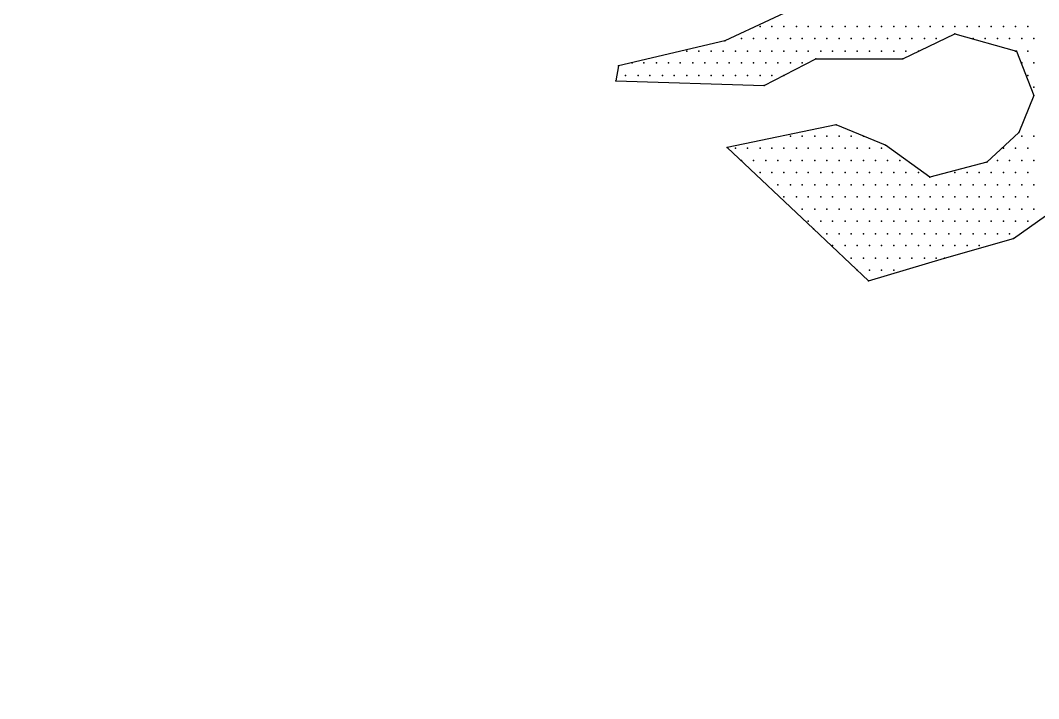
# Model space of a CAD drawing. Extents: x 180421 to 182279, y 668879 to 669787.
# Drawn here: x 180620.49 to 180629.52, y 669614.94 to 669620.96 of the extents above; entities that cross this region are included whole.
import ezdxf

# ---------------------------------------------------------------- set-up
doc = ezdxf.new("R2010")
doc.units = 0
doc.header["$LTSCALE"] = 2.5
doc.header["$MEASUREMENT"] = 0
doc.layers.get('0').update_dxf_attribs({"linetype": 'CONTINUOUS'})
doc.layers.add('KOTERET', color=1, linetype='CONTINUOUS')

# ---------------------------------------------------------------- blocks, each defined once
blk = doc.blocks.new('elipsa')
at = {"layer": 'KOTERET', "color": 1, "linetype": 'Continuous'}
blk.add_lwpolyline([(-8.7988, -18.4832, 0.049045), (1.6467, -19.2327, 0.072972), (16.9534, -16.5725, 0.125195), (26.7391, -11.2363, 0.103069), (32.0753, -3.7149, 0.035565), (32.4289, -2.1895, 0.105225), (32.1861, 2.3919, 0.105504), (27.4094, 9.6652, 0.107235), (19.9461, 14.405, 0.064474), (7.4632, 17.8464, 0.055181), (-3.6262, 18.1789, 0.081162), (-16.6527, 15.5029, 0.05669), (-24.9288, 11.217, 0.171614), (-30.9723, 4.1918, 0.076301), (-31.8855, 0.0748, 0.117637), (-30.4181, -6.2062, 0.130118), (-25.7153, -11.5424, 0.070334), (-16.0457, -16.6411, 0.047983), (-8.7988, -18.4832)], format="xyb", dxfattribs=at)
at = {"layer": 'KOTERET', "color": 2, "linetype": 'Continuous'}
for points in [[(25.8101, 6.398), (25.0237, 6.0286)], [(25.3351, 6.1552), (25.3351, 6.1552)], [(25.4406, 6.1552), (25.4406, 6.1552)], [(25.5462, 6.1552), (25.5462, 6.1552)], [(25.6571, 6.1552), (25.6571, 6.1552)], [(25.7626, 6.1552), (25.7626, 6.1552)], [(25.8735, 6.1552), (25.8735, 6.1552)], [(25.979, 6.1552), (25.979, 6.1552)], [(26.0899, 6.1552), (26.0899, 6.1552)], [(26.1954, 6.1552), (26.1954, 6.1552)], [(26.3063, 6.1552), (26.3063, 6.1552)], [(26.4118, 6.1552), (26.4118, 6.1552)], [(26.5227, 6.1552), (26.5227, 6.1552)], [(26.6282, 6.1552), (26.6282, 6.1552)], [(26.7391, 6.1552), (26.7391, 6.1552)], [(26.8446, 6.1552), (26.8446, 6.1552)], [(26.9555, 6.1552), (26.9555, 6.1552)], [(27.061, 6.1552), (27.061, 6.1552)], [(27.1719, 6.1552), (27.1719, 6.1552)], [(27.2774, 6.1552), (27.2774, 6.1552)], [(27.383, 6.1552), (27.383, 6.1552)], [(27.4939, 6.1552), (27.4939, 6.1552)], [(27.5994, 6.1552), (27.5994, 6.1552)], [(27.7103, 6.1552), (27.7103, 6.1552)], [(25.1715, 6.0497), (25.1715, 6.0497)], [(25.277, 6.0497), (25.277, 6.0497)], [(25.3879, 6.0497), (25.3879, 6.0497)], [(25.4934, 6.0497), (25.4934, 6.0497)], [(25.6043, 6.0497), (25.6043, 6.0497)], [(25.7098, 6.0497), (25.7098, 6.0497)], [(25.8207, 6.0497), (25.8207, 6.0497)], [(25.9262, 6.0497), (25.9262, 6.0497)], [(26.0371, 6.0497), (26.0371, 6.0497)], [(26.1426, 6.0497), (26.1426, 6.0497)], [(26.2535, 6.0497), (26.2535, 6.0497)], [(26.359, 6.0497), (26.359, 6.0497)], [(26.4646, 6.0497), (26.4646, 6.0497)], [(26.5755, 6.0497), (26.5755, 6.0497)], [(26.6018, 5.8702), (27.061, 6.0919)], [(26.681, 6.0497), (26.681, 6.0497)], [(26.7919, 6.0497), (26.7919, 6.0497)], [(26.8974, 6.0497), (26.8974, 6.0497)], [(27.061, 6.0919), (27.61, 5.9388)], [(27.2247, 6.0497), (27.2247, 6.0497)], [(27.3302, 6.0497), (27.3302, 6.0497)], [(27.4411, 6.0497), (27.4411, 6.0497)], [(27.5466, 6.0497), (27.5466, 6.0497)], [(27.6575, 6.0497), (27.6575, 6.0497)], [(27.763, 6.0497), (27.763, 6.0497)], [(25.0237, 6.0286), (24.0789, 5.8069)], [(24.6859, 5.9388), (24.6859, 5.9388)], [(24.7914, 5.9388), (24.7914, 5.9388)], [(24.9023, 5.9388), (24.9023, 5.9388)], [(25.0078, 5.9388), (25.0078, 5.9388)], [(25.1187, 5.9388), (25.1187, 5.9388)], [(25.2242, 5.9388), (25.2242, 5.9388)], [(25.3351, 5.9388), (25.3351, 5.9388)], [(25.372, 5.6327), (25.8312, 5.8702)], [(25.4406, 5.9388), (25.4406, 5.9388)], [(25.5462, 5.9388), (25.5462, 5.9388)], [(25.6571, 5.9388), (25.6571, 5.9388)], [(25.7626, 5.9388), (25.7626, 5.9388)], [(25.8312, 5.8702), (26.6018, 5.8702)], [(25.8735, 5.9388), (25.8735, 5.9388)], [(25.979, 5.9388), (25.979, 5.9388)], [(26.0899, 5.9388), (26.0899, 5.9388)], [(26.1954, 5.9388), (26.1954, 5.9388)], [(26.3063, 5.9388), (26.3063, 5.9388)], [(26.4118, 5.9388), (26.4118, 5.9388)], [(26.5227, 5.9388), (26.5227, 5.9388)], [(26.6282, 5.9388), (26.6282, 5.9388)], [(26.7391, 5.9388), (26.7391, 5.9388)], [(27.5994, 5.9388), (27.5994, 5.9388)], [(27.61, 5.9388), (27.763, 5.543)], [(27.7103, 5.9388), (27.7103, 5.9388)], [(24.0789, 5.8069), (24.0578, 5.6749)], [(24.0789, 5.8069), (24.0789, 5.8069)], [(24.2003, 5.8333), (24.2003, 5.8333)], [(24.3058, 5.8333), (24.3058, 5.8333)], [(24.4167, 5.8333), (24.4167, 5.8333)], [(24.5222, 5.8333), (24.5222, 5.8333)], [(24.6278, 5.8333), (24.6278, 5.8333)], [(24.7387, 5.8333), (24.7387, 5.8333)], [(24.8442, 5.8333), (24.8442, 5.8333)], [(24.9551, 5.8333), (24.9551, 5.8333)], [(25.0606, 5.8333), (25.0606, 5.8333)], [(25.1715, 5.8333), (25.1715, 5.8333)], [(25.277, 5.8333), (25.277, 5.8333)], [(25.3879, 5.8333), (25.3879, 5.8333)], [(25.4934, 5.8333), (25.4934, 5.8333)], [(25.6043, 5.8333), (25.6043, 5.8333)], [(25.7098, 5.8333), (25.7098, 5.8333)], [(27.6575, 5.8333), (27.6575, 5.8333)], [(27.763, 5.8333), (27.763, 5.8333)], [(24.1422, 5.7224), (24.1422, 5.7224)], [(24.2531, 5.7224), (24.2531, 5.7224)], [(24.3586, 5.7224), (24.3586, 5.7224)], [(24.4695, 5.7224), (24.4695, 5.7224)], [(24.575, 5.7224), (24.575, 5.7224)], [(24.6859, 5.7224), (24.6859, 5.7224)], [(24.7914, 5.7224), (24.7914, 5.7224)], [(24.9023, 5.7224), (24.9023, 5.7224)], [(25.0078, 5.7224), (25.0078, 5.7224)], [(25.1187, 5.7224), (25.1187, 5.7224)], [(25.2242, 5.7224), (25.2242, 5.7224)], [(25.3351, 5.7224), (25.3351, 5.7224)], [(25.4406, 5.7224), (25.4406, 5.7224)], [(25.5462, 5.7224), (25.5462, 5.7224)], [(27.7103, 5.7224), (27.7103, 5.7224)], [(24.0578, 5.6749), (25.372, 5.6327)], [(27.763, 5.6169), (27.763, 5.6169)], [(27.763, 5.543), (27.6311, 5.2157)], [(26.0107, 5.2843), (25.0448, 5.0838)], [(26.4488, 5.1049), (26.0107, 5.2843)], [(25.6043, 5.1841), (25.6043, 5.1841)], [(25.7098, 5.1841), (25.7098, 5.1841)], [(25.8207, 5.1841), (25.8207, 5.1841)], [(25.9262, 5.1841), (25.9262, 5.1841)], [(26.0371, 5.1841), (26.0371, 5.1841)], [(26.1426, 5.1841), (26.1426, 5.1841)], [(26.2535, 5.1841), (26.2535, 5.1841)], [(27.6311, 5.2157), (27.3461, 4.9518)], [(27.6575, 5.1841), (27.6575, 5.1841)], [(27.763, 5.1841), (27.763, 5.1841)], [(25.0448, 5.0838), (25.8101, 4.3607)], [(25.1187, 5.0785), (25.1187, 5.0785)], [(25.2242, 5.0785), (25.2242, 5.0785)], [(25.3351, 5.0785), (25.3351, 5.0785)], [(25.4406, 5.0785), (25.4406, 5.0785)], [(25.5462, 5.0785), (25.5462, 5.0785)], [(25.6571, 5.0785), (25.6571, 5.0785)], [(25.7626, 5.0785), (25.7626, 5.0785)], [(25.8735, 5.0785), (25.8735, 5.0785)], [(25.979, 5.0785), (25.979, 5.0785)], [(26.0899, 5.0785), (26.0899, 5.0785)], [(26.1954, 5.0785), (26.1954, 5.0785)], [(26.3063, 5.0785), (26.3063, 5.0785)], [(26.4118, 5.0785), (26.4118, 5.0785)], [(26.8394, 4.8199), (26.4488, 5.1049)], [(27.4939, 5.0785), (27.4939, 5.0785)], [(27.5994, 5.0785), (27.5994, 5.0785)], [(27.7103, 5.0785), (27.7103, 5.0785)], [(25.1715, 4.9676), (25.1715, 4.9676)], [(25.277, 4.9676), (25.277, 4.9676)], [(25.3879, 4.9676), (25.3879, 4.9676)], [(25.4934, 4.9676), (25.4934, 4.9676)], [(25.6043, 4.9676), (25.6043, 4.9676)], [(25.7098, 4.9676), (25.7098, 4.9676)], [(25.8207, 4.9676), (25.8207, 4.9676)], [(25.9262, 4.9676), (25.9262, 4.9676)], [(26.0371, 4.9676), (26.0371, 4.9676)], [(26.1426, 4.9676), (26.1426, 4.9676)], [(26.2535, 4.9676), (26.2535, 4.9676)], [(26.359, 4.9676), (26.359, 4.9676)], [(26.4646, 4.9676), (26.4646, 4.9676)], [(26.5755, 4.9676), (26.5755, 4.9676)], [(27.4411, 4.9676), (27.4411, 4.9676)], [(27.5466, 4.9676), (27.5466, 4.9676)], [(27.6575, 4.9676), (27.6575, 4.9676)], [(27.763, 4.9676), (27.763, 4.9676)], [(27.3461, 4.9518), (26.8394, 4.8199)], [(25.3351, 4.8621), (25.3351, 4.8621)], [(25.4406, 4.8621), (25.4406, 4.8621)], [(25.5462, 4.8621), (25.5462, 4.8621)], [(25.6571, 4.8621), (25.6571, 4.8621)], [(25.7626, 4.8621), (25.7626, 4.8621)], [(25.8735, 4.8621), (25.8735, 4.8621)], [(25.979, 4.8621), (25.979, 4.8621)], [(26.0899, 4.8621), (26.0899, 4.8621)], [(26.1954, 4.8621), (26.1954, 4.8621)], [(26.3063, 4.8621), (26.3063, 4.8621)], [(26.4118, 4.8621), (26.4118, 4.8621)], [(26.5227, 4.8621), (26.5227, 4.8621)], [(26.6282, 4.8621), (26.6282, 4.8621)], [(26.7391, 4.8621), (26.7391, 4.8621)], [(27.061, 4.8621), (27.061, 4.8621)], [(27.1719, 4.8621), (27.1719, 4.8621)], [(27.2774, 4.8621), (27.2774, 4.8621)], [(27.383, 4.8621), (27.383, 4.8621)], [(27.4939, 4.8621), (27.4939, 4.8621)], [(27.5994, 4.8621), (27.5994, 4.8621)], [(27.7103, 4.8621), (27.7103, 4.8621)], [(25.4934, 4.7512), (25.4934, 4.7512)], [(25.6043, 4.7512), (25.6043, 4.7512)], [(25.7098, 4.7512), (25.7098, 4.7512)], [(25.8207, 4.7512), (25.8207, 4.7512)], [(25.9262, 4.7512), (25.9262, 4.7512)], [(26.0371, 4.7512), (26.0371, 4.7512)], [(26.1426, 4.7512), (26.1426, 4.7512)], [(26.2535, 4.7512), (26.2535, 4.7512)], [(26.359, 4.7512), (26.359, 4.7512)], [(26.4646, 4.7512), (26.4646, 4.7512)], [(26.5755, 4.7512), (26.5755, 4.7512)], [(26.681, 4.7512), (26.681, 4.7512)], [(26.7919, 4.7512), (26.7919, 4.7512)], [(26.8974, 4.7512), (26.8974, 4.7512)], [(27.0083, 4.7512), (27.0083, 4.7512)], [(27.1138, 4.7512), (27.1138, 4.7512)], [(27.2247, 4.7512), (27.2247, 4.7512)], [(27.3302, 4.7512), (27.3302, 4.7512)], [(27.4411, 4.7512), (27.4411, 4.7512)], [(27.5466, 4.7512), (27.5466, 4.7512)], [(27.5836, 4.2762), (28.2011, 4.7143)], [(27.6575, 4.7512), (27.6575, 4.7512)], [(27.763, 4.7512), (27.763, 4.7512)], [(25.5462, 4.6457), (25.5462, 4.6457)], [(25.6571, 4.6457), (25.6571, 4.6457)], [(25.7626, 4.6457), (25.7626, 4.6457)], [(25.8735, 4.6457), (25.8735, 4.6457)], [(25.979, 4.6457), (25.979, 4.6457)], [(26.0899, 4.6457), (26.0899, 4.6457)], [(26.1954, 4.6457), (26.1954, 4.6457)], [(26.3063, 4.6457), (26.3063, 4.6457)], [(26.4118, 4.6457), (26.4118, 4.6457)], [(26.5227, 4.6457), (26.5227, 4.6457)], [(26.6282, 4.6457), (26.6282, 4.6457)], [(26.7391, 4.6457), (26.7391, 4.6457)], [(26.8446, 4.6457), (26.8446, 4.6457)], [(26.9555, 4.6457), (26.9555, 4.6457)], [(27.061, 4.6457), (27.061, 4.6457)], [(27.1719, 4.6457), (27.1719, 4.6457)], [(27.2774, 4.6457), (27.2774, 4.6457)], [(27.383, 4.6457), (27.383, 4.6457)], [(27.4939, 4.6457), (27.4939, 4.6457)], [(27.5994, 4.6457), (27.5994, 4.6457)], [(27.7103, 4.6457), (27.7103, 4.6457)], [(25.7098, 4.5348), (25.7098, 4.5348)], [(25.8207, 4.5348), (25.8207, 4.5348)], [(25.9262, 4.5348), (25.9262, 4.5348)], [(26.0371, 4.5348), (26.0371, 4.5348)], [(26.1426, 4.5348), (26.1426, 4.5348)], [(26.2535, 4.5348), (26.2535, 4.5348)], [(26.359, 4.5348), (26.359, 4.5348)], [(26.4646, 4.5348), (26.4646, 4.5348)], [(26.5755, 4.5348), (26.5755, 4.5348)], [(26.681, 4.5348), (26.681, 4.5348)], [(26.7919, 4.5348), (26.7919, 4.5348)], [(26.8974, 4.5348), (26.8974, 4.5348)], [(27.0083, 4.5348), (27.0083, 4.5348)], [(27.1138, 4.5348), (27.1138, 4.5348)], [(27.2247, 4.5348), (27.2247, 4.5348)], [(27.3302, 4.5348), (27.3302, 4.5348)], [(27.4411, 4.5348), (27.4411, 4.5348)], [(27.5466, 4.5348), (27.5466, 4.5348)], [(27.6575, 4.5348), (27.6575, 4.5348)], [(27.763, 4.5348), (27.763, 4.5348)], [(25.7626, 4.4293), (25.7626, 4.4293)], [(25.8735, 4.4293), (25.8735, 4.4293)], [(25.979, 4.4293), (25.979, 4.4293)], [(26.0899, 4.4293), (26.0899, 4.4293)], [(26.1954, 4.4293), (26.1954, 4.4293)], [(26.3063, 4.4293), (26.3063, 4.4293)], [(26.4118, 4.4293), (26.4118, 4.4293)], [(26.5227, 4.4293), (26.5227, 4.4293)], [(26.6282, 4.4293), (26.6282, 4.4293)], [(26.7391, 4.4293), (26.7391, 4.4293)], [(26.8446, 4.4293), (26.8446, 4.4293)], [(26.9555, 4.4293), (26.9555, 4.4293)], [(27.061, 4.4293), (27.061, 4.4293)], [(27.1719, 4.4293), (27.1719, 4.4293)], [(27.2774, 4.4293), (27.2774, 4.4293)], [(27.383, 4.4293), (27.383, 4.4293)], [(27.4939, 4.4293), (27.4939, 4.4293)], [(27.5994, 4.4293), (27.5994, 4.4293)], [(27.7103, 4.4293), (27.7103, 4.4293)], [(25.8101, 4.3607), (26.2957, 3.9015)], [(25.9262, 4.3184), (25.9262, 4.3184)], [(26.0371, 4.3184), (26.0371, 4.3184)], [(26.1426, 4.3184), (26.1426, 4.3184)], [(26.2535, 4.3184), (26.2535, 4.3184)], [(26.359, 4.3184), (26.359, 4.3184)], [(26.4646, 4.3184), (26.4646, 4.3184)], [(26.5755, 4.3184), (26.5755, 4.3184)], [(26.681, 4.3184), (26.681, 4.3184)], [(26.7919, 4.3184), (26.7919, 4.3184)], [(26.8974, 4.3184), (26.8974, 4.3184)], [(26.9713, 4.102), (27.5836, 4.2762)], [(27.0083, 4.3184), (27.0083, 4.3184)], [(27.1138, 4.3184), (27.1138, 4.3184)], [(27.2247, 4.3184), (27.2247, 4.3184)], [(27.3302, 4.3184), (27.3302, 4.3184)], [(27.4411, 4.3184), (27.4411, 4.3184)], [(27.5466, 4.3184), (27.5466, 4.3184)], [(25.979, 4.2129), (25.979, 4.2129)], [(26.0899, 4.2129), (26.0899, 4.2129)], [(26.1954, 4.2129), (26.1954, 4.2129)], [(26.3063, 4.2129), (26.3063, 4.2129)], [(26.4118, 4.2129), (26.4118, 4.2129)], [(26.5227, 4.2129), (26.5227, 4.2129)], [(26.6282, 4.2129), (26.6282, 4.2129)], [(26.7391, 4.2129), (26.7391, 4.2129)], [(26.8446, 4.2129), (26.8446, 4.2129)], [(26.9555, 4.2129), (26.9555, 4.2129)], [(27.061, 4.2129), (27.061, 4.2129)], [(27.1719, 4.2129), (27.1719, 4.2129)], [(27.2774, 4.2129), (27.2774, 4.2129)], [(26.1426, 4.102), (26.1426, 4.102)], [(26.2535, 4.102), (26.2535, 4.102)], [(26.2957, 3.9015), (26.9713, 4.102)], [(26.359, 4.102), (26.359, 4.102)], [(26.4646, 4.102), (26.4646, 4.102)], [(26.5755, 4.102), (26.5755, 4.102)], [(26.681, 4.102), (26.681, 4.102)], [(26.7919, 4.102), (26.7919, 4.102)], [(26.8974, 4.102), (26.8974, 4.102)], [(26.1954, 3.9965), (26.1954, 3.9965)], [(26.3063, 3.9965), (26.3063, 3.9965)], [(26.4118, 3.9965), (26.4118, 3.9965)], [(26.5227, 3.9965), (26.5227, 3.9965)]]:
    blk.add_lwpolyline(points, dxfattribs=at)
at = {"layer": 'KOTERET', "color": 1}
for p in [(25.3351, 6.1552), (25.3351, 6.1552), (25.4406, 6.1552), (25.4406, 6.1552), (25.5462, 6.1552), (25.5462, 6.1552), (25.6571, 6.1552), (25.6571, 6.1552), (25.7626, 6.1552), (25.7626, 6.1552), (25.8735, 6.1552), (25.8735, 6.1552), (25.979, 6.1552), (25.979, 6.1552), (26.0899, 6.1552), (26.0899, 6.1552), (26.1954, 6.1552), (26.1954, 6.1552), (26.3063, 6.1552), (26.3063, 6.1552), (26.4118, 6.1552), (26.4118, 6.1552), (26.5227, 6.1552), (26.5227, 6.1552), (26.6282, 6.1552), (26.6282, 6.1552), (26.7391, 6.1552), (26.7391, 6.1552), (26.8446, 6.1552), (26.8446, 6.1552), (26.9555, 6.1552), (26.9555, 6.1552), (27.061, 6.1552), (27.061, 6.1552), (27.1719, 6.1552), (27.1719, 6.1552), (27.2774, 6.1552), (27.2774, 6.1552), (27.383, 6.1552), (27.383, 6.1552), (27.4939, 6.1552), (27.4939, 6.1552), (27.5994, 6.1552), (27.5994, 6.1552), (27.7103, 6.1552), (27.7103, 6.1552), (25.1715, 6.0497), (25.1715, 6.0497), (25.277, 6.0497), (25.277, 6.0497), (25.3879, 6.0497), (25.3879, 6.0497), (25.4934, 6.0497), (25.4934, 6.0497), (25.6043, 6.0497), (25.6043, 6.0497), (25.7098, 6.0497), (25.7098, 6.0497), (25.8207, 6.0497), (25.8207, 6.0497), (25.9262, 6.0497), (25.9262, 6.0497), (26.0371, 6.0497), (26.0371, 6.0497), (26.1426, 6.0497), (26.1426, 6.0497), (26.2535, 6.0497), (26.2535, 6.0497), (26.359, 6.0497), (26.359, 6.0497), (26.4646, 6.0497), (26.4646, 6.0497), (26.5755, 6.0497), (26.5755, 6.0497), (26.681, 6.0497), (26.681, 6.0497), (26.7919, 6.0497), (26.7919, 6.0497), (26.8974, 6.0497), (26.8974, 6.0497), (27.061, 6.0919), (27.061, 6.0919), (27.2247, 6.0497), (27.2247, 6.0497), (27.3302, 6.0497), (27.3302, 6.0497), (27.4411, 6.0497), (27.4411, 6.0497), (27.5466, 6.0497), (27.5466, 6.0497), (27.6575, 6.0497), (27.6575, 6.0497), (27.763, 6.0497), (27.763, 6.0497), (25.0237, 6.0286), (25.0237, 6.0286), (24.6859, 5.9388), (24.6859, 5.9388), (24.7914, 5.9388), (24.7914, 5.9388), (24.9023, 5.9388), (24.9023, 5.9388), (25.0078, 5.9388), (25.0078, 5.9388), (25.1187, 5.9388), (25.1187, 5.9388), (25.2242, 5.9388), (25.2242, 5.9388), (25.3351, 5.9388), (25.3351, 5.9388), (25.4406, 5.9388), (25.4406, 5.9388), (25.5462, 5.9388), (25.5462, 5.9388), (25.6571, 5.9388), (25.6571, 5.9388), (25.7626, 5.9388), (25.7626, 5.9388), (25.8312, 5.8702), (25.8312, 5.8702), (25.8735, 5.9388), (25.8735, 5.9388), (25.979, 5.9388), (25.979, 5.9388), (26.0899, 5.9388), (26.0899, 5.9388), (26.1954, 5.9388), (26.1954, 5.9388), (26.3063, 5.9388), (26.3063, 5.9388), (26.4118, 5.9388), (26.4118, 5.9388), (26.5227, 5.9388), (26.5227, 5.9388), (26.6018, 5.8702), (26.6018, 5.8702), (26.6282, 5.9388), (26.6282, 5.9388), (26.7391, 5.9388), (26.7391, 5.9388), (27.5994, 5.9388), (27.5994, 5.9388), (27.61, 5.9388), (27.61, 5.9388), (27.7103, 5.9388), (27.7103, 5.9388), (24.0789, 5.8069), (24.0789, 5.8069), (24.0789, 5.8069), (24.0789, 5.8069), (24.2003, 5.8333), (24.2003, 5.8333), (24.3058, 5.8333), (24.3058, 5.8333), (24.4167, 5.8333), (24.4167, 5.8333), (24.5222, 5.8333), (24.5222, 5.8333), (24.6278, 5.8333), (24.6278, 5.8333), (24.7387, 5.8333), (24.7387, 5.8333), (24.8442, 5.8333), (24.8442, 5.8333), (24.9551, 5.8333), (24.9551, 5.8333), (25.0606, 5.8333), (25.0606, 5.8333), (25.1715, 5.8333), (25.1715, 5.8333), (25.277, 5.8333), (25.277, 5.8333), (25.3879, 5.8333), (25.3879, 5.8333), (25.4934, 5.8333), (25.4934, 5.8333), (25.6043, 5.8333), (25.6043, 5.8333), (25.7098, 5.8333), (25.7098, 5.8333), (27.6575, 5.8333), (27.6575, 5.8333), (27.763, 5.8333), (27.763, 5.8333), (24.1422, 5.7224), (24.1422, 5.7224), (24.2531, 5.7224), (24.2531, 5.7224), (24.3586, 5.7224), (24.3586, 5.7224), (24.4695, 5.7224), (24.4695, 5.7224), (24.575, 5.7224), (24.575, 5.7224), (24.6859, 5.7224), (24.6859, 5.7224), (24.7914, 5.7224), (24.7914, 5.7224), (24.9023, 5.7224), (24.9023, 5.7224), (25.0078, 5.7224), (25.0078, 5.7224), (25.1187, 5.7224), (25.1187, 5.7224), (25.2242, 5.7224), (25.2242, 5.7224), (25.3351, 5.7224), (25.3351, 5.7224), (25.4406, 5.7224), (25.4406, 5.7224), (25.5462, 5.7224), (25.5462, 5.7224), (27.7103, 5.7224), (27.7103, 5.7224), (24.0578, 5.6749), (24.0578, 5.6749), (25.372, 5.6327), (25.372, 5.6327), (27.763, 5.6169), (27.763, 5.6169), (27.763, 5.543), (27.763, 5.543), (26.0107, 5.2843), (26.0107, 5.2843), (25.6043, 5.1841), (25.6043, 5.1841), (25.7098, 5.1841), (25.7098, 5.1841), (25.8207, 5.1841), (25.8207, 5.1841), (25.9262, 5.1841), (25.9262, 5.1841), (26.0371, 5.1841), (26.0371, 5.1841), (26.1426, 5.1841), (26.1426, 5.1841), (26.2535, 5.1841), (26.2535, 5.1841), (27.6311, 5.2157), (27.6311, 5.2157), (27.6575, 5.1841), (27.6575, 5.1841), (27.763, 5.1841), (27.763, 5.1841), (25.0448, 5.0838), (25.0448, 5.0838), (25.1187, 5.0785), (25.1187, 5.0785), (25.2242, 5.0785), (25.2242, 5.0785), (25.3351, 5.0785), (25.3351, 5.0785), (25.4406, 5.0785), (25.4406, 5.0785), (25.5462, 5.0785), (25.5462, 5.0785), (25.6571, 5.0785), (25.6571, 5.0785), (25.7626, 5.0785), (25.7626, 5.0785), (25.8735, 5.0785), (25.8735, 5.0785), (25.979, 5.0785), (25.979, 5.0785), (26.0899, 5.0785), (26.0899, 5.0785), (26.1954, 5.0785), (26.1954, 5.0785), (26.3063, 5.0785), (26.3063, 5.0785), (26.4118, 5.0785), (26.4118, 5.0785), (26.4488, 5.1049), (26.4488, 5.1049), (27.4939, 5.0785), (27.4939, 5.0785), (27.5994, 5.0785), (27.5994, 5.0785), (27.7103, 5.0785), (27.7103, 5.0785), (25.1715, 4.9676), (25.1715, 4.9676), (25.277, 4.9676), (25.277, 4.9676), (25.3879, 4.9676), (25.3879, 4.9676), (25.4934, 4.9676), (25.4934, 4.9676), (25.6043, 4.9676), (25.6043, 4.9676), (25.7098, 4.9676), (25.7098, 4.9676), (25.8207, 4.9676), (25.8207, 4.9676), (25.9262, 4.9676), (25.9262, 4.9676), (26.0371, 4.9676), (26.0371, 4.9676), (26.1426, 4.9676), (26.1426, 4.9676), (26.2535, 4.9676), (26.2535, 4.9676), (26.359, 4.9676), (26.359, 4.9676), (26.4646, 4.9676), (26.4646, 4.9676), (26.5755, 4.9676), (26.5755, 4.9676), (27.4411, 4.9676), (27.4411, 4.9676), (27.5466, 4.9676), (27.5466, 4.9676), (27.6575, 4.9676), (27.6575, 4.9676), (27.763, 4.9676), (27.763, 4.9676), (27.3461, 4.9518), (27.3461, 4.9518), (25.3351, 4.8621), (25.3351, 4.8621), (25.4406, 4.8621), (25.4406, 4.8621), (25.5462, 4.8621), (25.5462, 4.8621), (25.6571, 4.8621), (25.6571, 4.8621), (25.7626, 4.8621), (25.7626, 4.8621), (25.8735, 4.8621), (25.8735, 4.8621), (25.979, 4.8621), (25.979, 4.8621), (26.0899, 4.8621), (26.0899, 4.8621), (26.1954, 4.8621), (26.1954, 4.8621), (26.3063, 4.8621), (26.3063, 4.8621), (26.4118, 4.8621), (26.4118, 4.8621), (26.5227, 4.8621), (26.5227, 4.8621), (26.6282, 4.8621), (26.6282, 4.8621), (26.7391, 4.8621), (26.7391, 4.8621), (26.8394, 4.8199), (26.8394, 4.8199), (27.061, 4.8621), (27.061, 4.8621), (27.1719, 4.8621), (27.1719, 4.8621), (27.2774, 4.8621), (27.2774, 4.8621), (27.383, 4.8621), (27.383, 4.8621), (27.4939, 4.8621), (27.4939, 4.8621), (27.5994, 4.8621), (27.5994, 4.8621), (27.7103, 4.8621), (27.7103, 4.8621), (25.4934, 4.7512), (25.4934, 4.7512), (25.6043, 4.7512), (25.6043, 4.7512), (25.7098, 4.7512), (25.7098, 4.7512), (25.8207, 4.7512), (25.8207, 4.7512), (25.9262, 4.7512), (25.9262, 4.7512), (26.0371, 4.7512), (26.0371, 4.7512), (26.1426, 4.7512), (26.1426, 4.7512), (26.2535, 4.7512), (26.2535, 4.7512), (26.359, 4.7512), (26.359, 4.7512), (26.4646, 4.7512), (26.4646, 4.7512), (26.5755, 4.7512), (26.5755, 4.7512), (26.681, 4.7512), (26.681, 4.7512), (26.7919, 4.7512), (26.7919, 4.7512), (26.8974, 4.7512), (26.8974, 4.7512), (27.0083, 4.7512), (27.0083, 4.7512), (27.1138, 4.7512), (27.1138, 4.7512), (27.2247, 4.7512), (27.2247, 4.7512), (27.3302, 4.7512), (27.3302, 4.7512), (27.4411, 4.7512), (27.4411, 4.7512), (27.5466, 4.7512), (27.5466, 4.7512), (27.6575, 4.7512), (27.6575, 4.7512), (27.763, 4.7512), (27.763, 4.7512), (25.5462, 4.6457), (25.5462, 4.6457), (25.6571, 4.6457), (25.6571, 4.6457), (25.7626, 4.6457), (25.7626, 4.6457), (25.8735, 4.6457), (25.8735, 4.6457), (25.979, 4.6457), (25.979, 4.6457), (26.0899, 4.6457), (26.0899, 4.6457), (26.1954, 4.6457), (26.1954, 4.6457), (26.3063, 4.6457), (26.3063, 4.6457), (26.4118, 4.6457), (26.4118, 4.6457), (26.5227, 4.6457), (26.5227, 4.6457), (26.6282, 4.6457), (26.6282, 4.6457), (26.7391, 4.6457), (26.7391, 4.6457), (26.8446, 4.6457), (26.8446, 4.6457), (26.9555, 4.6457), (26.9555, 4.6457), (27.061, 4.6457), (27.061, 4.6457), (27.1719, 4.6457), (27.1719, 4.6457), (27.2774, 4.6457), (27.2774, 4.6457), (27.383, 4.6457), (27.383, 4.6457), (27.4939, 4.6457), (27.4939, 4.6457), (27.5994, 4.6457), (27.5994, 4.6457), (27.7103, 4.6457), (27.7103, 4.6457), (25.7098, 4.5348), (25.7098, 4.5348), (25.8207, 4.5348), (25.8207, 4.5348), (25.9262, 4.5348), (25.9262, 4.5348), (26.0371, 4.5348), (26.0371, 4.5348), (26.1426, 4.5348), (26.1426, 4.5348), (26.2535, 4.5348), (26.2535, 4.5348), (26.359, 4.5348), (26.359, 4.5348), (26.4646, 4.5348), (26.4646, 4.5348), (26.5755, 4.5348), (26.5755, 4.5348), (26.681, 4.5348), (26.681, 4.5348), (26.7919, 4.5348), (26.7919, 4.5348), (26.8974, 4.5348), (26.8974, 4.5348), (27.0083, 4.5348), (27.0083, 4.5348), (27.1138, 4.5348), (27.1138, 4.5348), (27.2247, 4.5348), (27.2247, 4.5348), (27.3302, 4.5348), (27.3302, 4.5348), (27.4411, 4.5348), (27.4411, 4.5348), (27.5466, 4.5348), (27.5466, 4.5348), (27.6575, 4.5348), (27.6575, 4.5348), (27.763, 4.5348), (27.763, 4.5348), (25.7626, 4.4293), (25.7626, 4.4293), (25.8735, 4.4293), (25.8735, 4.4293), (25.979, 4.4293), (25.979, 4.4293), (26.0899, 4.4293), (26.0899, 4.4293), (26.1954, 4.4293), (26.1954, 4.4293), (26.3063, 4.4293), (26.3063, 4.4293), (26.4118, 4.4293), (26.4118, 4.4293), (26.5227, 4.4293), (26.5227, 4.4293), (26.6282, 4.4293), (26.6282, 4.4293), (26.7391, 4.4293), (26.7391, 4.4293), (26.8446, 4.4293), (26.8446, 4.4293), (26.9555, 4.4293), (26.9555, 4.4293), (27.061, 4.4293), (27.061, 4.4293), (27.1719, 4.4293), (27.1719, 4.4293), (27.2774, 4.4293), (27.2774, 4.4293), (27.383, 4.4293), (27.383, 4.4293), (27.4939, 4.4293), (27.4939, 4.4293), (27.5994, 4.4293), (27.5994, 4.4293), (27.7103, 4.4293), (27.7103, 4.4293), (25.8101, 4.3607), (25.8101, 4.3607), (25.9262, 4.3184), (25.9262, 4.3184), (26.0371, 4.3184), (26.0371, 4.3184), (26.1426, 4.3184), (26.1426, 4.3184), (26.2535, 4.3184), (26.2535, 4.3184), (26.359, 4.3184), (26.359, 4.3184), (26.4646, 4.3184), (26.4646, 4.3184), (26.5755, 4.3184), (26.5755, 4.3184), (26.681, 4.3184), (26.681, 4.3184), (26.7919, 4.3184), (26.7919, 4.3184), (26.8974, 4.3184), (26.8974, 4.3184), (27.0083, 4.3184), (27.0083, 4.3184), (27.1138, 4.3184), (27.1138, 4.3184), (27.2247, 4.3184), (27.2247, 4.3184), (27.3302, 4.3184), (27.3302, 4.3184), (27.4411, 4.3184), (27.4411, 4.3184), (27.5466, 4.3184), (27.5466, 4.3184), (27.5836, 4.2762), (27.5836, 4.2762), (25.979, 4.2129), (25.979, 4.2129), (26.0899, 4.2129), (26.0899, 4.2129), (26.1954, 4.2129), (26.1954, 4.2129), (26.3063, 4.2129), (26.3063, 4.2129), (26.4118, 4.2129), (26.4118, 4.2129), (26.5227, 4.2129), (26.5227, 4.2129), (26.6282, 4.2129), (26.6282, 4.2129), (26.7391, 4.2129), (26.7391, 4.2129), (26.8446, 4.2129), (26.8446, 4.2129), (26.9555, 4.2129), (26.9555, 4.2129), (27.061, 4.2129), (27.061, 4.2129), (27.1719, 4.2129), (27.1719, 4.2129), (27.2774, 4.2129), (27.2774, 4.2129), (26.1426, 4.102), (26.1426, 4.102), (26.2535, 4.102), (26.2535, 4.102), (26.359, 4.102), (26.359, 4.102), (26.4646, 4.102), (26.4646, 4.102), (26.5755, 4.102), (26.5755, 4.102), (26.681, 4.102), (26.681, 4.102), (26.7919, 4.102), (26.7919, 4.102), (26.8974, 4.102), (26.8974, 4.102), (26.9713, 4.102), (26.9713, 4.102), (26.1954, 3.9965), (26.1954, 3.9965), (26.3063, 3.9965), (26.3063, 3.9965), (26.4118, 3.9965), (26.4118, 3.9965), (26.5227, 3.9965), (26.5227, 3.9965), (26.2957, 3.9015), (26.2957, 3.9015)]:
    blk.add_point(p, dxfattribs=at)

msp = doc.modelspace()

# ---------------------------------------------------------------- block references
msp.add_blockref('elipsa', (180601.7133, 669614.7446))

doc.saveas('drawing.dxf')
